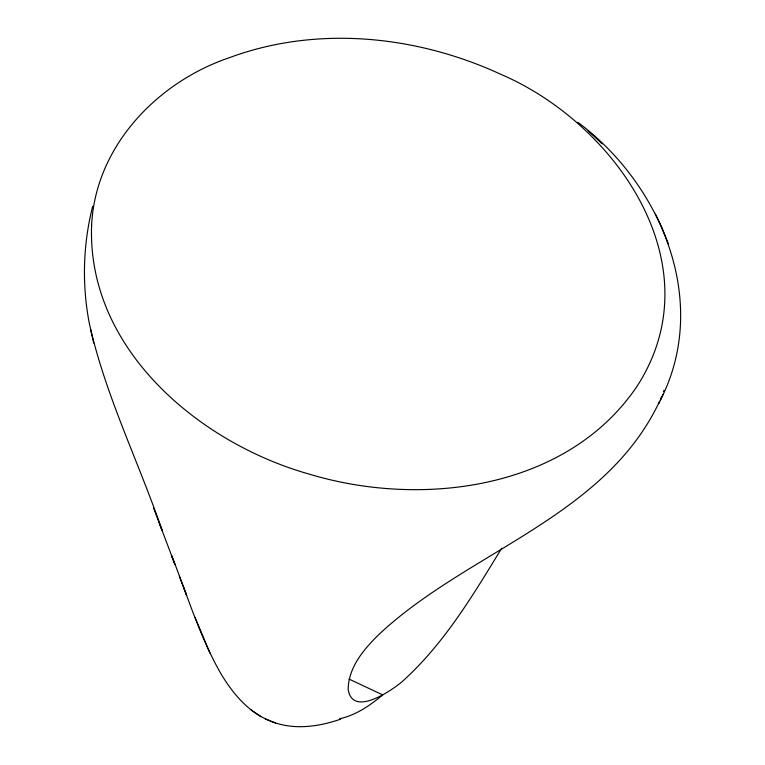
<?xml version="1.0" encoding="UTF-8"?>
<svg xmlns="http://www.w3.org/2000/svg" width="765" height="765" viewBox="0 0 765 765"><rect width="100%" height="100%" fill="white"/><g stroke="black" fill="none" stroke-linecap="round" stroke-linejoin="round"><path stroke-width="1.15" d="M92.68 206.282C83.002 244.351 81.865 284.437 89.247 323.012C105.044 394.807 138.475 461.238 162.151 530.566L153.593 508.123M663.532 391.556L663.963 390.332M660.625 398.938L661.142 397.704M660.329 400.286C710.714 302.175 661.381 184.518 577.948 122.39M659.554 401.424C604.924 517.283 467.951 551.259 379.488 633.936C364.245 648.73 348.4 667.032 348.171 689.437C352.378 717.025 389.968 691.694 401.606 682.103C443.547 644.694 472.741 595.696 501.725 548.151M663.054 394.319L658.751 403.681M340.721 719.119C318.603 726.817 293.416 730.403 271.164 721.319M339.555 718.746C355.916 715.237 370.069 705.493 382.691 694.897L349.012 679.062M158.431 520.783L175.022 564.666L171.551 555.486C187.415 595.266 199.675 636.863 221.152 674.137C232.876 693.463 248.348 712.282 269.911 720.793M265.34 718.957L275.505 723.059M251.245 710.073L260.865 716.585M588.132 130.863L602.285 143.868M655.404 214.047L661.62 226.909L668.572 244.198M209.993 653.195L195.113 617.489M179.364 576.361L186.679 595.438L183.581 587.319M90.595 329.38L93.722 343.007M91.609 225.398C86.942 349.003 199.273 443.174 309.395 474.166C421.152 507.893 566.377 489.935 636.557 387.023L637.264 385.914C715.304 264.671 614.897 122.83 500.253 74.071L496.59 72.388C413.416 35.123 315.467 25.637 229.098 57.786C156.988 82.266 95.242 146.765 91.609 225.398"/></g></svg>
